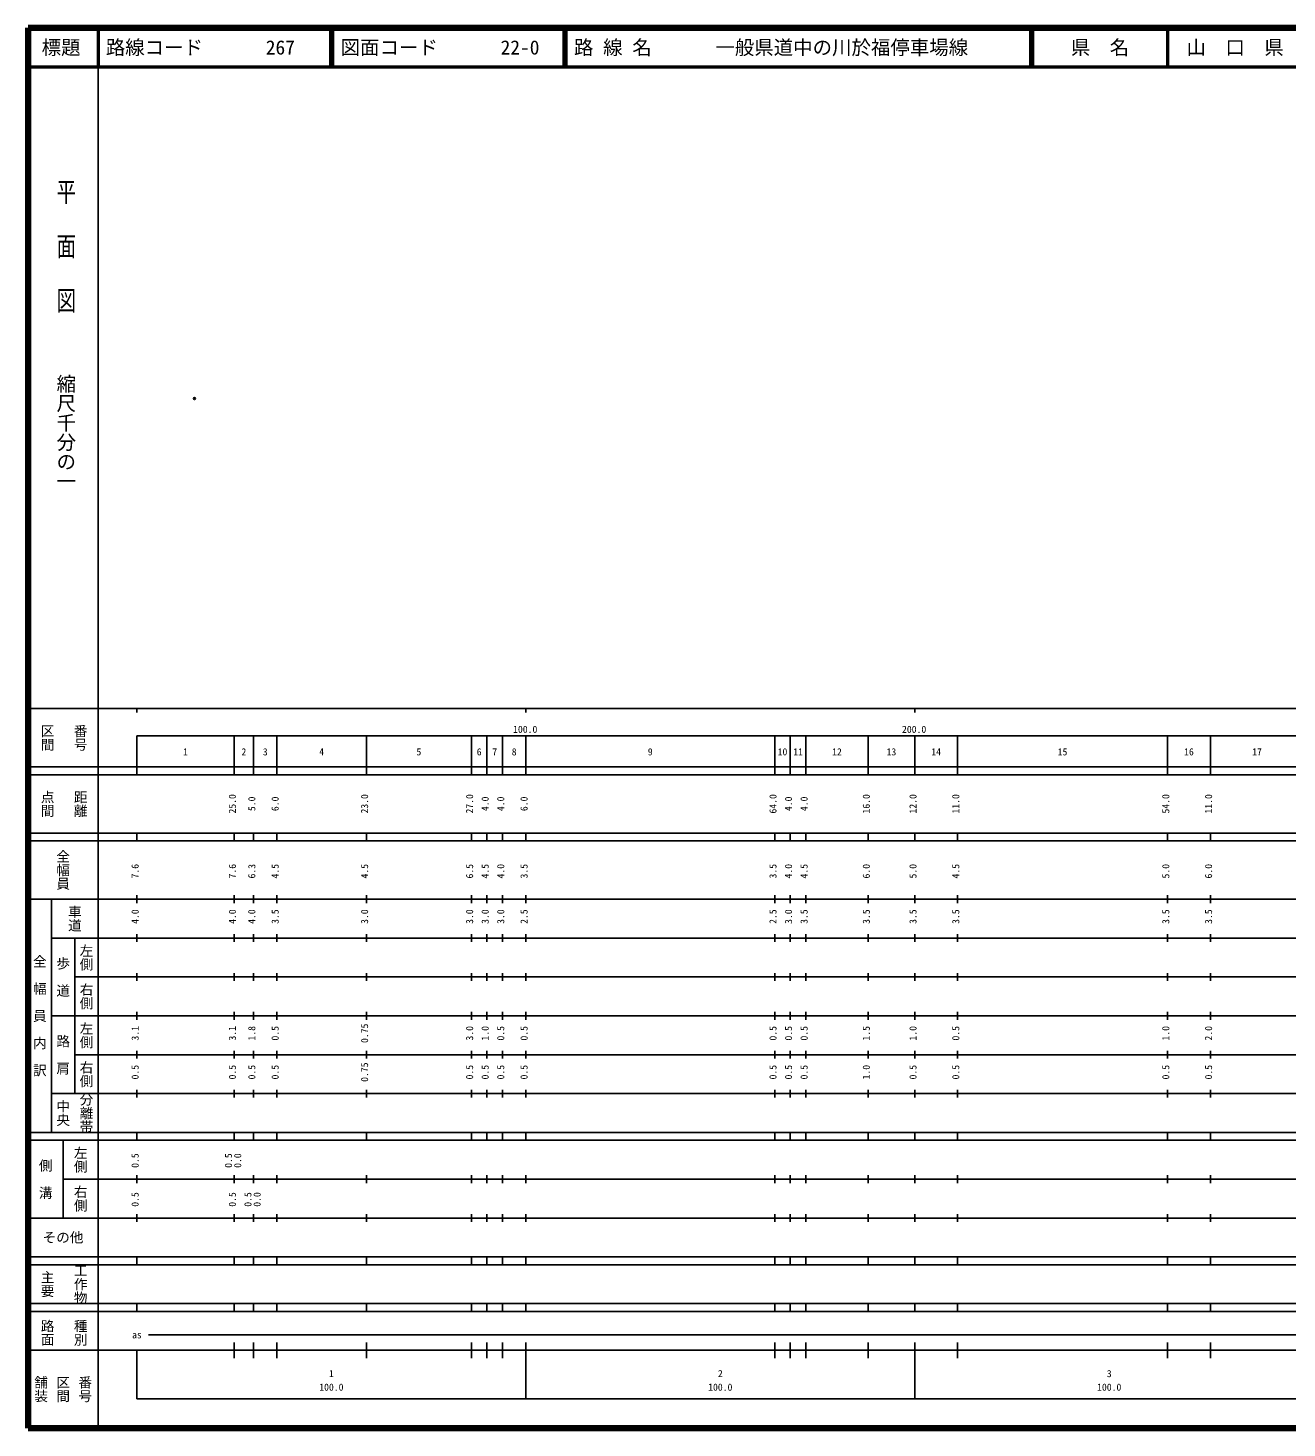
# Model space of a CAD drawing. Units: millimetres on the paper. Extents: x 40 to 680, y 20 to 380.
# Drawn here: x 40 to 363.7, y 20 to 380 of the extents above; entities that cross this region are included whole.
import ezdxf
from ezdxf.enums import TextEntityAlignment as Align

# ---------------------------------------------------------------- set-up
doc = ezdxf.new("R2010")
doc.units = ezdxf.units.MM
doc.header["$PDMODE"] = 32
doc.header["$PDSIZE"] = 0.5
doc.layers.add('M-OTRS', color=6, linetype='Continuous')
doc.layers.add('M-TTL-TXT', color=7, linetype='Continuous')
for name, color, linetype, lineweight in [('M-TTL', 2, 'Continuous', 140), ('M-TTL-BAND', 7, 'Continuous', 25), ('M-TTL-LINE', 7, 'Continuous', 50)]:
    doc.layers.add(name, color=color, linetype=linetype, lineweight=lineweight)
doc.styles.add('@ＭＳ ゴシック', font='')
doc.styles.add('ＭＳ ゴシック', font='')
doc.styles.get('@ＭＳ ゴシック').set_extended_font_data('@MS Gothic')
doc.styles.get('ＭＳ ゴシック').set_extended_font_data('MS Gothic')

msp = doc.modelspace()

# ---------------------------------------------------------------- linework, layer by layer
at = {"layer": 'M-OTRS'}
msp.add_point((82.793, 284.7), dxfattribs=at)
at = {"layer": 'M-TTL'}
for p, q in [((40, 380), (40, 20)), ((680, 380), (40, 380)), ((40, 20), (680, 20))]:
    msp.add_line(p, q, dxfattribs=at)
at = {"layer": 'M-TTL-BAND'}
for p, q in [((58, 370), (58, 20)), ((40, 205), (579, 205)), ((68, 205), (68, 204)), ((168, 205), (168, 204)), ((268, 205), (268, 204)), ((68, 198), (579, 198)), ((68, 198), (68, 188)), ((93, 188), (93, 198)), ((98, 188), (98, 198)), ((104, 188), (104, 198)), ((127, 188), (127, 198)), ((154, 188), (154, 198)), ((158, 188), (158, 198)), ((162, 188), (162, 198)), ((168, 188), (168, 198)), ((232, 188), (232, 198)), ((236, 188), (236, 198)), ((240, 188), (240, 198)), ((256, 188), (256, 198)), ((268, 188), (268, 198)), ((279, 188), (279, 198)), ((333, 188), (333, 198)), ((344, 188), (344, 198)), ((40, 190), (579, 190)), ((40, 188), (579, 188)), ((40, 173), (579, 173)), ((68, 171), (68, 173)), ((93, 171), (93, 173)), ((98, 171), (98, 173)), ((104, 171), (104, 173)), ((127, 171), (127, 173)), ((154, 171), (154, 173)), ((158, 171), (158, 173)), ((162, 171), (162, 173)), ((168, 171), (168, 173)), ((232, 171), (232, 173)), ((236, 171), (236, 173)), ((240, 171), (240, 173)), ((256, 171), (256, 173)), ((268, 171), (268, 173)), ((279, 171), (279, 173)), ((333, 171), (333, 173)), ((344, 171), (344, 173)), ((40, 171), (579, 171)), ((40, 156), (579, 156)), ((46, 96), (46, 156)), ((68, 155), (68, 157)), ((93, 155), (93, 157)), ((98, 155), (98, 157)), ((104, 155), (104, 157)), ((127, 155), (127, 157)), ((154, 155), (154, 157)), ((158, 155), (158, 157)), ((162, 155), (162, 157)), ((168, 155), (168, 157)), ((232, 155), (232, 157)), ((236, 155), (236, 157)), ((240, 155), (240, 157)), ((256, 155), (256, 157)), ((268, 155), (268, 157)), ((279, 155), (279, 157)), ((333, 155), (333, 157)), ((344, 155), (344, 157)), ((46, 146), (579, 146)), ((52, 146), (52, 106)), ((68, 145), (68, 147)), ((93, 145), (93, 147)), ((98, 145), (98, 147)), ((104, 145), (104, 147)), ((127, 145), (127, 147)), ((154, 145), (154, 147)), ((158, 145), (158, 147)), ((162, 145), (162, 147)), ((168, 145), (168, 147)), ((232, 145), (232, 147)), ((236, 145), (236, 147)), ((240, 145), (240, 147)), ((256, 145), (256, 147)), ((268, 145), (268, 147)), ((279, 145), (279, 147)), ((333, 145), (333, 147)), ((344, 145), (344, 147)), ((68, 135), (68, 137)), ((93, 135), (93, 137)), ((98, 135), (98, 137)), ((104, 135), (104, 137)), ((127, 135), (127, 137)), ((154, 135), (154, 137)), ((158, 135), (158, 137)), ((162, 135), (162, 137)), ((168, 135), (168, 137)), ((232, 135), (232, 137)), ((236, 135), (236, 137)), ((240, 135), (240, 137)), ((256, 135), (256, 137)), ((268, 135), (268, 137)), ((279, 135), (279, 137)), ((333, 135), (333, 137)), ((344, 135), (344, 137)), ((52, 136), (579, 136)), ((46, 126), (579, 126)), ((68, 125), (68, 127)), ((93, 125), (93, 127)), ((98, 125), (98, 127)), ((104, 125), (104, 127)), ((127, 125), (127, 127)), ((154, 125), (154, 127)), ((158, 125), (158, 127)), ((162, 125), (162, 127)), ((168, 125), (168, 127)), ((232, 125), (232, 127)), ((236, 125), (236, 127)), ((240, 125), (240, 127)), ((256, 125), (256, 127)), ((268, 125), (268, 127)), ((279, 125), (279, 127)), ((333, 125), (333, 127)), ((344, 125), (344, 127)), ((52, 116), (579, 116)), ((68, 115), (68, 117)), ((93, 115), (93, 117)), ((98, 115), (98, 117)), ((104, 115), (104, 117)), ((127, 115), (127, 117)), ((154, 115), (154, 117)), ((158, 115), (158, 117)), ((162, 115), (162, 117)), ((168, 115), (168, 117)), ((232, 115), (232, 117)), ((236, 115), (236, 117)), ((240, 115), (240, 117)), ((256, 115), (256, 117)), ((268, 115), (268, 117)), ((279, 115), (279, 117)), ((333, 115), (333, 117)), ((344, 115), (344, 117)), ((46, 106), (579, 106)), ((68, 105), (68, 107)), ((93, 105), (93, 107)), ((98, 105), (98, 107)), ((104, 105), (104, 107)), ((127, 105), (127, 107)), ((154, 105), (154, 107)), ((158, 105), (158, 107)), ((162, 105), (162, 107)), ((168, 105), (168, 107)), ((232, 105), (232, 107)), ((236, 105), (236, 107)), ((240, 105), (240, 107)), ((256, 105), (256, 107)), ((268, 105), (268, 107)), ((279, 105), (279, 107)), ((333, 105), (333, 107)), ((344, 105), (344, 107)), ((40, 96), (579, 96)), ((40, 94), (579, 94)), ((49, 94), (49, 74)), ((68, 94), (68, 96)), ((93, 94), (93, 96)), ((98, 94), (98, 96)), ((104, 94), (104, 96)), ((127, 94), (127, 96)), ((154, 94), (154, 96)), ((158, 94), (158, 96)), ((162, 94), (162, 96)), ((168, 94), (168, 96)), ((232, 94), (232, 96)), ((236, 94), (236, 96)), ((240, 94), (240, 96)), ((256, 94), (256, 96)), ((268, 94), (268, 96)), ((279, 94), (279, 96)), ((333, 94), (333, 96)), ((344, 94), (344, 96)), ((49, 84), (579, 84)), ((68, 83), (68, 85)), ((93, 83), (93, 85)), ((98, 83), (98, 85)), ((104, 83), (104, 85)), ((127, 83), (127, 85)), ((154, 83), (154, 85)), ((158, 83), (158, 85)), ((162, 83), (162, 85)), ((168, 83), (168, 85)), ((232, 83), (232, 85)), ((236, 83), (236, 85)), ((240, 83), (240, 85)), ((256, 83), (256, 85)), ((268, 83), (268, 85)), ((279, 83), (279, 85)), ((333, 83), (333, 85)), ((344, 83), (344, 85)), ((40, 74), (579, 74)), ((68, 73), (68, 75)), ((93, 73), (93, 75)), ((98, 73), (98, 75)), ((104, 73), (104, 75)), ((127, 73), (127, 75)), ((154, 73), (154, 75)), ((158, 73), (158, 75)), ((162, 73), (162, 75)), ((168, 73), (168, 75)), ((232, 73), (232, 75)), ((236, 73), (236, 75)), ((240, 73), (240, 75)), ((256, 73), (256, 75)), ((268, 73), (268, 75)), ((279, 73), (279, 75)), ((333, 73), (333, 75)), ((344, 73), (344, 75)), ((40, 64), (579, 64)), ((40, 62), (579, 62)), ((68, 62), (68, 64)), ((93, 62), (93, 64)), ((98, 62), (98, 64)), ((104, 62), (104, 64)), ((127, 62), (127, 64)), ((154, 62), (154, 64)), ((158, 62), (158, 64)), ((162, 62), (162, 64)), ((168, 62), (168, 64)), ((232, 62), (232, 64)), ((236, 62), (236, 64)), ((240, 62), (240, 64)), ((256, 62), (256, 64)), ((268, 62), (268, 64)), ((279, 62), (279, 64)), ((333, 62), (333, 64)), ((344, 62), (344, 64)), ((40, 52), (579, 52)), ((68, 50), (68, 52)), ((93, 50), (93, 52)), ((98, 50), (98, 52)), ((104, 50), (104, 52)), ((127, 50), (127, 52)), ((154, 50), (154, 52)), ((158, 50), (158, 52)), ((162, 50), (162, 52)), ((168, 50), (168, 52)), ((232, 50), (232, 52)), ((236, 50), (236, 52)), ((240, 50), (240, 52)), ((256, 50), (256, 52)), ((268, 50), (268, 52)), ((279, 50), (279, 52)), ((333, 50), (333, 52)), ((344, 50), (344, 52)), ((40, 50), (579, 50)), ((71, 44), (565, 44)), ((40, 40), (579, 40)), ((68, 40), (68, 27.5)), ((93, 38), (93, 42)), ((98, 38), (98, 42)), ((104, 38), (104, 42)), ((127, 38), (127, 42)), ((154, 38), (154, 42)), ((158, 38), (158, 42)), ((162, 38), (162, 42)), ((168, 27.5), (168, 42)), ((232, 38), (232, 42)), ((236, 38), (236, 42)), ((240, 38), (240, 42)), ((256, 38), (256, 42)), ((268, 27.5), (268, 42)), ((279, 38), (279, 42)), ((333, 38), (333, 42)), ((344, 38), (344, 42)), ((68, 27.5), (579, 27.5))]:
    msp.add_line(p, q, dxfattribs=at)
at = {"layer": 'M-TTL-LINE'}
for p, q in [((58, 380), (58, 370)), ((117.75, 380), (117.75, 370)), ((118.25, 380), (118.25, 370)), ((177.75, 380), (177.75, 370)), ((178.25, 380), (178.25, 370)), ((297.75, 380), (297.75, 370)), ((298.25, 380), (298.25, 370)), ((333, 380), (333, 370)), ((40, 370), (680, 370))]:
    msp.add_line(p, q, dxfattribs=at)

# ---------------------------------------------------------------- texts
at = {"layer": 'M-TTL-BAND', "style": '@ＭＳ ゴシック', "width": 1.4}
msp.add_text('平  面  図', height=3.666, rotation=270, dxfattribs=at).set_placement((49.777, 306.475), align=Align.MIDDLE_RIGHT)
at = {"layer": 'M-TTL-BAND', "style": '@ＭＳ ゴシック'}
msp.add_text('縮尺千分の一', height=3.666, rotation=270, dxfattribs=at).set_placement((49.777, 261.03), align=Align.MIDDLE_RIGHT)
for s, p in [('区間', (45, 197.5)), ('番号', (53.5, 197.5)), ('点間', (45, 180.5)), ('距離', (53.5, 180.5)), ('全幅員', (49, 163.5)), ('車道', (52, 151)), ('左側', (55, 141)), ('全\u3000幅\u3000員\u3000内\u3000訳', (43, 126)), ('歩\u3000道', (49, 136)), ('右側', (55, 131)), ('左側', (55, 121)), ('路\u3000肩', (49, 116)), ('右側', (55, 111)), ('分離帯', (55, 101)), ('中央', (49, 101)), ('左側', (53.5, 89)), ('側\u3000溝', (44.5, 84)), ('右側', (53.5, 79)), ('工作物', (53.5, 57)), ('主要', (45, 57)), ('路面', (45, 44.5)), ('種別', (53.5, 44.5)), ('舗装', (43.333, 30)), ('区間', (49, 30)), ('番号', (54.667, 30))]:
    msp.add_text(s, height=2.566, rotation=270, dxfattribs=at).set_placement(p, align=Align.MIDDLE_CENTER)
at = {"layer": 'M-TTL-BAND', "style": 'ＭＳ ゴシック'}
for s, p in [('100.0', (167.844, 198.195)), ('200.0', (267.844, 198.195)), ('1', (80.5, 192.405)), ('2', (95.5, 192.405)), ('3', (101, 192.405)), ('4', (115.5, 192.405)), ('5', (140.5, 192.405)), ('6', (156, 192.405)), ('7', (160, 192.405)), ('8', (165, 192.405)), ('9', (200, 192.405)), ('10', (234, 192.405)), ('11', (238, 192.405)), ('12', (248, 192.405)), ('13', (262, 192.405)), ('14', (273.5, 192.405)), ('15', (306, 192.405)), ('16', (338.5, 192.405)), ('17', (356, 192.405)), ('as', (68, 42.5)), ('1', (118, 32.523)), ('2', (218, 32.523)), ('3', (318, 32.523)), ('100.0', (118, 29.033)), ('100.0', (218, 29.033)), ('100.0', (318, 29.033))]:
    msp.add_text(s, height=1.833, dxfattribs=at).set_placement(p, align=Align.BOTTOM_CENTER)
for s, p in [('25.0', (94, 180.5)), ('5.0', (99, 180.5)), ('6.0', (105, 180.5)), ('23.0', (128, 180.5)), ('27.0', (155, 180.5)), ('4.0', (159, 180.5)), ('4.0', (163, 180.5)), ('6.0', (169, 180.5)), ('64.0', (233, 180.5)), ('4.0', (237, 180.5)), ('4.0', (241, 180.5)), ('16.0', (257, 180.5)), ('12.0', (269, 180.5)), ('11.0', (280, 180.5)), ('54.0', (334, 180.5)), ('11.0', (345, 180.5)), ('7.6', (69, 163.174)), ('7.6', (94, 163.174)), ('6.3', (99, 163.174)), ('4.5', (105, 163.174)), ('4.5', (128, 163.174)), ('6.5', (155, 163.174)), ('4.5', (159, 163.174)), ('4.0', (163, 163.174)), ('3.5', (169, 163.174)), ('3.5', (233, 163.174)), ('4.0', (237, 163.174)), ('4.5', (241, 163.174)), ('6.0', (257, 163.174)), ('5.0', (269, 163.174)), ('4.5', (280, 163.174)), ('5.0', (334, 163.174)), ('6.0', (345, 163.174)), ('4.0', (69, 151.5)), ('4.0', (94, 151.5)), ('4.0', (99, 151.5)), ('3.5', (105, 151.5)), ('3.0', (128, 151.5)), ('3.0', (155, 151.5)), ('3.0', (159, 151.5)), ('3.0', (163, 151.5)), ('2.5', (169, 151.5)), ('2.5', (233, 151.5)), ('3.0', (237, 151.5)), ('3.5', (241, 151.5)), ('3.5', (257, 151.5)), ('3.5', (269, 151.5)), ('3.5', (280, 151.5)), ('3.5', (334, 151.5)), ('3.5', (345, 151.5)), ('3.1', (69, 121.5)), ('3.1', (94, 121.5)), ('1.8', (99, 121.5)), ('0.5', (105, 121.5)), ('0.75', (128, 121.5)), ('3.0', (155, 121.5)), ('1.0', (159, 121.5)), ('0.5', (163, 121.5)), ('0.5', (169, 121.5)), ('0.5', (233, 121.5)), ('0.5', (237, 121.5)), ('0.5', (241, 121.5)), ('1.5', (257, 121.5)), ('1.0', (269, 121.5)), ('0.5', (280, 121.5)), ('1.0', (334, 121.5)), ('2.0', (345, 121.5)), ('0.5', (69, 111.5)), ('0.5', (94, 111.5)), ('0.5', (99, 111.5)), ('0.5', (105, 111.5)), ('0.75', (128, 111.5)), ('0.5', (155, 111.5)), ('0.5', (159, 111.5)), ('0.5', (163, 111.5)), ('0.5', (169, 111.5)), ('0.5', (233, 111.5)), ('0.5', (237, 111.5)), ('0.5', (241, 111.5)), ('1.0', (257, 111.5)), ('0.5', (269, 111.5)), ('0.5', (280, 111.5)), ('0.5', (334, 111.5)), ('0.5', (345, 111.5)), ('0.5', (69, 88.764)), ('0.5', (93, 88.764)), ('0.0', (95.37, 88.764)), ('0.5', (69, 78.764)), ('0.5', (94, 78.764)), ('0.5', (98, 78.764)), ('0.0', (100.37, 78.764))]:
    msp.add_text(s, height=1.833, rotation=90, dxfattribs=at).set_placement(p, align=Align.BOTTOM_CENTER)
msp.add_text('その他', height=2.566, dxfattribs=at).set_placement((49, 69), align=Align.MIDDLE_CENTER)
at = {"layer": 'M-TTL-TXT', "style": 'ＭＳ ゴシック'}
for s, p in [('標題', (48.5, 375)), ('県\u3000名', (315.625, 375)), ('山\u3000口\u3000県', (350.375, 375))]:
    msp.add_text(s, height=3.666, dxfattribs=at).set_placement(p, align=Align.MIDDLE_CENTER)
for s, p in [('路線コード', (60, 375)), ('267', (101.142, 375)), ('図面コード', (120.38, 375)), ('22-0', (161.521, 375)), ('路 線 名', (180.38, 375)), ('一般県道中の川於福停車場線', (216.734, 375))]:
    msp.add_text(s, height=3.666, dxfattribs=at).set_placement(p, align=Align.MIDDLE_LEFT)

doc.saveas('drawing.dxf')
